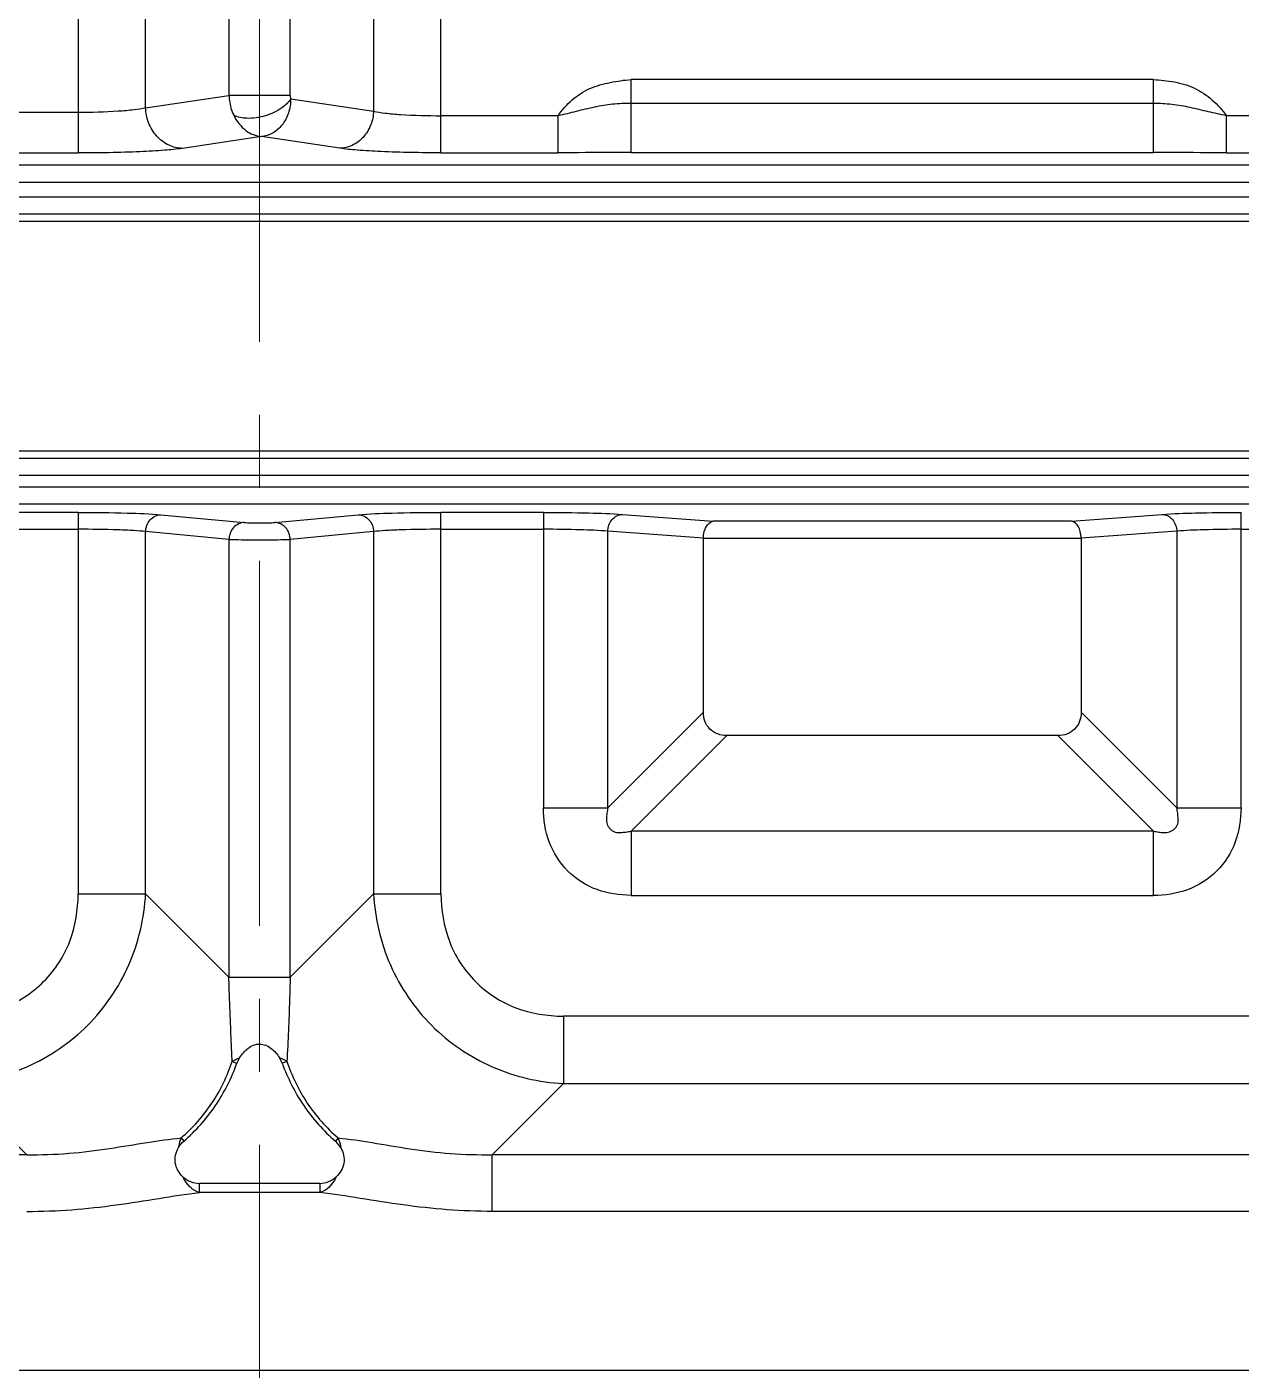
# Model space of a CAD drawing. Header units: millimetres. Extents: x -174 to 1895, y -261 to 458.
# Drawn here: x 151.34 to 187.47, y 143.52 to 183.48 of the extents above; entities that cross this region are included whole.
import ezdxf

# ---------------------------------------------------------------- set-up
doc = ezdxf.new("R2010")
doc.units = ezdxf.units.MM
doc.header["$LTSCALE"] = 16.335
doc.linetypes.add('CENTER', pattern=[0.6, 0.375, -0.075, 0.075, -0.075])
doc.layers.add('202', color=7, linetype='CONTINUOUS')
doc.layers.add('center', color=1, linetype='CENTER', lineweight=9)

msp = doc.modelspace()

# ---------------------------------------------------------------- linework, layer by layer
at = {"layer": '202', "color": 7, "linetype": 'Continuous'}
for p, q in [((152.873, 194.598), (152.873, 179.726)), ((163.662, 179.732), (163.662, 194.597)), ((154.877, 181.067), (154.877, 193.36)), ((161.658, 193.36), (161.658, 180.969)), ((157.356, 192.988), (157.356, 181.438)), ((159.178, 181.438), (159.178, 192.988)), ((169.323, 179.744), (169.323, 181.911)), ((184.859, 181.911), (169.323, 181.911)), ((184.858, 179.744), (184.859, 181.911)), ((154.877, 181.067), (157.356, 181.438)), ((159.178, 181.438), (157.356, 181.438)), ((159.192, 181.339), (161.658, 180.969)), ((184.859, 181.201), (169.323, 181.201)), ((152.873, 180.929), (149.317, 180.929)), ((167.15, 180.834), (163.662, 180.834)), ((187.033, 179.732), (187.033, 180.834)), ((189.762, 180.834), (187.033, 180.834)), ((158.321, 180.216), (155.97, 179.864)), ((160.656, 179.866), (158.321, 180.216)), ((149.321, 179.726), (152.876, 179.726)), ((163.661, 179.732), (167.145, 179.732)), ((169.324, 179.744), (184.859, 179.744)), ((187.036, 179.732), (189.758, 179.732)), ((221.582, 179.359), (114.924, 179.359)), ((114.924, 178.858), (221.582, 178.858)), ((221.582, 178.415), (93.666, 178.415)), ((94.17, 177.913), (221.582, 177.913)), ((221.582, 177.686), (93.993, 177.686)), ((93.993, 170.867), (221.582, 170.867)), ((221.582, 170.64), (94.17, 170.64)), ((93.666, 170.139), (221.582, 170.139)), ((111.166, 169.798), (221.582, 169.792)), ((114.924, 169.29), (221.582, 169.29)), ((152.873, 169.033), (149.822, 169.033)), ((152.873, 169.033), (152.873, 157.687)), ((155.332, 168.965), (157.812, 168.733)), ((158.723, 168.733), (161.202, 168.965)), ((166.713, 169.033), (163.661, 169.033)), ((163.662, 157.687), (163.662, 169.033)), ((166.712, 169.033), (166.712, 160.246)), ((169.062, 168.974), (171.76, 168.77)), ((182.422, 168.77), (171.76, 168.77)), ((182.422, 168.77), (185.121, 168.974)), ((187.47, 160.247), (187.47, 169.033)), ((149.822, 168.531), (152.873, 168.531)), ((154.877, 157.687), (154.877, 168.463)), ((157.356, 168.231), (154.877, 168.463)), ((161.658, 168.463), (159.178, 168.231)), ((161.658, 168.463), (161.658, 157.687)), ((163.662, 168.531), (166.712, 168.531)), ((168.627, 160.247), (168.627, 168.472)), ((171.47, 168.263), (168.627, 168.472)), ((171.47, 163.09), (171.47, 168.263)), ((171.47, 168.263), (182.712, 168.263)), ((185.556, 168.472), (182.712, 168.263)), ((182.712, 168.263), (182.712, 163.09)), ((185.556, 168.472), (185.556, 160.247)), ((187.47, 168.531), (189.325, 168.531)), ((157.356, 168.231), (157.356, 155.207)), ((159.178, 155.207), (159.178, 168.231)), ((168.627, 160.247), (171.47, 163.09)), ((182.712, 163.09), (185.556, 160.247)), ((172.167, 162.394), (169.323, 159.551)), ((182.016, 162.394), (172.167, 162.394)), ((184.859, 159.551), (182.016, 162.394)), ((166.712, 160.247), (168.627, 160.247)), ((185.556, 160.247), (187.47, 160.247)), ((169.323, 159.551), (169.323, 157.636)), ((184.859, 159.551), (169.323, 159.551)), ((184.859, 157.636), (184.859, 159.551)), ((152.873, 157.687), (154.877, 157.687)), ((154.877, 157.687), (157.356, 155.207)), ((159.178, 155.207), (161.658, 157.687)), ((161.658, 157.687), (163.662, 157.687)), ((169.323, 157.636), (184.859, 157.636)), ((157.356, 155.207), (159.178, 155.207)), ((167.305, 154.043), (167.305, 152.04)), ((254.754, 154.043), (167.305, 154.043)), ((157.454, 152.7), (157.593, 152.651)), ((159.08, 152.7), (158.941, 152.65)), ((151.343, 149.926), (149.229, 152.04)), ((167.305, 152.04), (165.191, 149.926)), ((167.305, 152.04), (254.754, 152.04)), ((155.932, 150.425), (156.012, 150.331)), ((160.603, 150.425), (160.522, 150.331)), ((151.343, 149.926), (92.934, 149.926)), ((165.191, 148.237), (165.191, 149.926)), ((256.868, 149.926), (165.191, 149.926)), ((156.478, 148.801), (156.478, 149.073)), ((160.057, 149.073), (156.478, 149.073)), ((160.056, 149.073), (160.056, 148.801)), ((160.056, 148.801), (156.479, 148.801)), ((256.868, 148.237), (165.191, 148.237)), ((97.662, 143.516), (218.87, 143.516))]:
    msp.add_line(p, q, dxfattribs=at)
for centre, radius, start, end in [((158.279, 152.402), 0.729, 146.1237, 160.2833), ((158.267, 152.409), 0.715, 19.6788, 33.898), ((160.056, 149.788), 0.715, 29.148, 49.3585), ((156.478, 149.788), 0.715, 226.6158, 269.9841), ((160.056, 149.788), 0.715, 270.0574, 313.3777)]:
    msp.add_arc(centre, radius, start, end, dxfattribs=at)
for points, knots in [([(167.15, 180.834), (167.264, 181.011), (167.552, 181.323), (168.082, 181.68), (168.699, 181.834), (169.114, 181.896), (169.323, 181.911)], [0, 0, 0, 0, 0.249997, 0.499916, 0.750017, 1, 1, 1, 1]), ([(184.859, 181.911), (185.069, 181.898), (185.489, 181.863), (186.1, 181.679), (186.631, 181.323), (186.909, 181.003), (187.033, 180.834)], [0, 0, 0, 0, 0.250454, 0.499979, 0.749917, 1, 1, 1, 1]), ([(157.356, 181.438), (157.358, 181.387), (157.373, 181.184), (157.433, 180.984), (157.5, 180.848)], [0, 0, 0, 0, 0.252529, 1, 1, 1, 1]), ([(154.877, 181.067), (154.765, 181.041), (154.493, 181), (153.825, 180.943), (153.27, 180.929), (152.873, 180.929)], [0, 0, 0, 0, 0.171635, 0.408242, 1, 1, 1, 1]), ([(155.97, 179.864), (155.834, 179.868), (155.546, 179.938), (155.182, 180.212), (154.94, 180.613), (154.881, 180.919), (154.877, 181.067)], [0, 0, 0, 0, 0.228986, 0.484832, 0.75013, 1, 1, 1, 1]), ([(159.192, 181.339), (159.128, 181.232), (158.896, 181.017), (158.441, 180.81), (157.942, 180.73), (157.616, 180.786), (157.5, 180.848)], [0, 0, 0, 0, 0.199462, 0.491007, 0.789929, 1, 1, 1, 1]), ([(159.192, 181.339), (159.193, 181.196), (159.149, 180.915), (158.959, 180.552), (158.673, 180.296), (158.436, 180.223), (158.321, 180.216)], [0, 0, 0, 0, 0.275887, 0.537823, 0.778074, 1, 1, 1, 1]), ([(169.323, 181.202), (169.139, 181.204), (168.769, 181.187), (168.223, 181.095), (167.686, 180.962), (167.328, 180.873), (167.148, 180.833)], [0, 0, 0, 0, 0.250412, 0.500243, 0.749912, 1, 1, 1, 1]), ([(187.033, 180.834), (186.853, 180.874), (186.493, 180.95), (186.046, 181.059), (185.686, 181.134), (185.32, 181.183), (185.044, 181.196), (184.859, 181.202)], [0, 0, 0, 0, 0.250053, 0.499822, 0.624576, 0.749491, 1, 1, 1, 1]), ([(157.5, 180.848), (157.543, 180.757), (157.648, 180.592), (157.901, 180.335), (158.156, 180.227), (158.321, 180.216)], [0, 0, 0, 0, 0.279088, 0.540065, 1, 1, 1, 1]), ([(161.658, 180.969), (161.654, 180.833), (161.599, 180.553), (161.378, 180.186), (161.044, 179.934), (160.78, 179.87), (160.656, 179.866)], [0, 0, 0, 0, 0.249866, 0.515165, 0.771013, 1, 1, 1, 1]), ([(161.658, 180.969), (161.77, 180.944), (162.042, 180.905), (162.709, 180.849), (163.265, 180.835), (163.662, 180.835)], [0, 0, 0, 0, 0.171585, 0.408239, 1, 1, 1, 1]), ([(167.144, 179.732), (167.146, 179.768), (167.145, 179.891), (167.149, 180.258), (167.148, 180.589), (167.148, 180.834)], [0, 0, 0, 0, 0.097432, 0.335252, 1, 1, 1, 1]), ([(155.97, 179.864), (155.795, 179.838), (155.376, 179.798), (154.345, 179.74), (153.488, 179.726), (152.876, 179.726)], [0, 0, 0, 0, 0.170921, 0.407587, 1, 1, 1, 1]), ([(163.661, 179.732), (163.067, 179.732), (162.235, 179.746), (161.233, 179.802), (160.825, 179.841), (160.656, 179.866)], [0, 0, 0, 0, 0.592379, 0.82909, 1, 1, 1, 1]), ([(169.324, 179.744), (169.142, 179.744), (168.415, 179.742), (167.689, 179.733), (167.145, 179.732)], [0, 0, 0, 0, 0.250669, 1, 1, 1, 1]), ([(187.036, 179.732), (186.843, 179.732), (186.117, 179.735), (185.392, 179.744), (184.859, 179.744)], [0, 0, 0, 0, 0.265855, 1, 1, 1, 1]), ([(152.873, 169.033), (153.359, 169.033), (154.179, 169.023), (155, 168.995), (155.332, 168.965)], [0, 0, 0, 0, 0.592901, 1, 1, 1, 1]), ([(154.877, 168.463), (154.878, 168.525), (154.905, 168.653), (155.027, 168.87), (155.215, 168.963), (155.332, 168.965)], [0, 0, 0, 0, 0.254958, 0.520475, 1, 1, 1, 1]), ([(157.812, 168.733), (157.694, 168.73), (157.506, 168.638), (157.385, 168.421), (157.357, 168.293), (157.356, 168.231)], [0, 0, 0, 0, 0.479524, 0.74504, 1, 1, 1, 1]), ([(157.812, 168.733), (157.874, 168.727), (158.026, 168.722), (158.267, 168.719), (158.508, 168.722), (158.66, 168.727), (158.723, 168.733)], [0, 0, 0, 0, 0.205982, 0.500077, 0.794114, 1, 1, 1, 1]), ([(159.178, 168.231), (159.177, 168.293), (159.15, 168.421), (159.028, 168.638), (158.84, 168.73), (158.723, 168.733)], [0, 0, 0, 0, 0.25496, 0.520476, 1, 1, 1, 1]), ([(161.202, 168.965), (161.535, 168.995), (162.355, 169.023), (163.175, 169.033), (163.661, 169.033)], [0, 0, 0, 0, 0.407088, 1, 1, 1, 1]), ([(161.202, 168.965), (161.32, 168.963), (161.508, 168.87), (161.63, 168.653), (161.657, 168.525), (161.658, 168.463)], [0, 0, 0, 0, 0.479525, 0.745042, 1, 1, 1, 1]), ([(166.713, 169.033), (167.165, 169.033), (167.949, 169.024), (168.732, 168.999), (169.062, 168.974)], [0, 0, 0, 0, 0.577249, 1, 1, 1, 1]), ([(168.627, 168.472), (168.628, 168.534), (168.654, 168.661), (168.769, 168.875), (168.949, 168.971), (169.062, 168.974)], [0, 0, 0, 0, 0.259809, 0.527886, 1, 1, 1, 1]), ([(171.469, 168.263), (171.47, 168.33), (171.493, 168.522), (171.626, 168.76), (171.76, 168.77)], [0, 0, 0, 0, 0.335388, 1, 1, 1, 1]), ([(182.71, 168.263), (182.709, 168.33), (182.693, 168.458), (182.622, 168.649), (182.503, 168.764), (182.422, 168.77)], [0, 0, 0, 0, 0.327157, 0.609902, 1, 1, 1, 1]), ([(185.12, 168.974), (185.234, 168.971), (185.414, 168.875), (185.528, 168.661), (185.554, 168.534), (185.556, 168.472)], [0, 0, 0, 0, 0.472112, 0.74019, 1, 1, 1, 1]), ([(185.121, 168.974), (185.451, 168.999), (186.235, 169.024), (187.018, 169.033), (187.47, 169.033)], [0, 0, 0, 0, 0.422798, 1, 1, 1, 1]), ([(154.877, 168.463), (154.763, 168.476), (154.491, 168.495), (153.823, 168.525), (153.269, 168.531), (152.873, 168.531)], [0, 0, 0, 0, 0.171081, 0.407491, 1, 1, 1, 1]), ([(163.662, 168.531), (163.265, 168.531), (162.711, 168.525), (162.043, 168.495), (161.771, 168.476), (161.658, 168.463)], [0, 0, 0, 0, 0.59251, 0.828921, 1, 1, 1, 1]), ([(168.627, 168.472), (168.358, 168.497), (167.719, 168.522), (167.081, 168.531), (166.712, 168.531)], [0, 0, 0, 0, 0.422869, 1, 1, 1, 1]), ([(187.47, 168.531), (187.102, 168.531), (186.463, 168.522), (185.825, 168.497), (185.556, 168.472)], [0, 0, 0, 0, 0.577133, 1, 1, 1, 1]), ([(157.356, 168.231), (157.48, 168.225), (157.784, 168.22), (158.267, 168.217), (158.751, 168.22), (159.055, 168.225), (159.178, 168.231)], [0, 0, 0, 0, 0.203642, 0.499996, 0.796353, 1, 1, 1, 1]), ([(172.167, 162.394), (172.075, 162.394), (171.89, 162.423), (171.65, 162.574), (171.499, 162.813), (171.47, 162.999), (171.47, 163.09)], [0, 0, 0, 0, 0.250253, 0.500163, 0.750069, 1, 1, 1, 1]), ([(182.712, 163.09), (182.712, 162.999), (182.683, 162.813), (182.532, 162.574), (182.293, 162.423), (182.108, 162.394), (182.016, 162.394)], [0, 0, 0, 0, 0.250253, 0.500163, 0.750069, 1, 1, 1, 1]), ([(169.323, 157.636), (168.98, 157.648), (168.283, 157.737), (167.384, 158.31), (166.817, 159.207), (166.714, 159.903), (166.712, 160.246)], [0, 0, 0, 0, 0.250434, 0.500123, 0.749963, 1, 1, 1, 1]), ([(168.627, 160.247), (168.618, 160.193), (168.6, 160.087), (168.581, 159.925), (168.595, 159.757), (168.673, 159.631), (168.764, 159.558), (168.841, 159.518), (168.923, 159.505), (169.03, 159.513), (169.164, 159.521), (169.27, 159.541), (169.323, 159.551)], [0, 0, 0, 0, 0.124305, 0.244951, 0.369546, 0.499935, 0.567809, 0.633767, 0.694958, 0.755003, 0.875932, 1, 1, 1, 1]), ([(184.859, 159.551), (184.913, 159.541), (185.019, 159.524), (185.181, 159.505), (185.349, 159.519), (185.475, 159.597), (185.549, 159.687), (185.589, 159.764), (185.601, 159.847), (185.594, 159.953), (185.585, 160.087), (185.565, 160.193), (185.556, 160.247)], [0, 0, 0, 0, 0.124305, 0.244951, 0.369546, 0.499935, 0.567809, 0.633767, 0.694958, 0.755003, 0.875932, 1, 1, 1, 1]), ([(187.47, 160.247), (187.458, 159.903), (187.37, 159.206), (186.796, 158.307), (185.899, 157.74), (185.203, 157.637), (184.859, 157.636)], [0, 0, 0, 0, 0.250432, 0.500122, 0.749962, 1, 1, 1, 1]), ([(149.229, 152.04), (149.953, 152.079), (151.402, 152.418), (153.246, 153.671), (154.499, 155.514), (154.837, 156.963), (154.877, 157.687)], [0, 0, 0, 0, 0.24959, 0.500029, 0.75045, 1, 1, 1, 1]), ([(149.229, 154.043), (149.707, 154.058), (150.677, 154.194), (151.914, 155.003), (152.722, 156.24), (152.859, 157.209), (152.873, 157.687)], [0, 0, 0, 0, 0.250219, 0.500067, 0.749841, 1, 1, 1, 1]), ([(161.658, 157.687), (161.697, 156.963), (162.036, 155.514), (163.289, 153.671), (165.132, 152.418), (166.581, 152.079), (167.305, 152.04)], [0, 0, 0, 0, 0.24959, 0.500029, 0.75045, 1, 1, 1, 1]), ([(163.662, 157.687), (163.676, 157.209), (163.812, 156.24), (164.621, 155.003), (165.858, 154.194), (166.827, 154.057), (167.305, 154.043)], [0, 0, 0, 0, 0.250219, 0.500067, 0.749841, 1, 1, 1, 1]), ([(157.454, 152.7), (157.44, 152.894), (157.423, 153.292), (157.402, 153.905), (157.375, 154.547), (157.356, 154.984), (157.356, 155.207)], [0, 0, 0, 0, 0.23192, 0.476938, 0.733087, 1, 1, 1, 1]), ([(159.178, 155.207), (159.173, 154.984), (159.148, 154.148), (159.112, 153.312), (159.08, 152.7)], [0, 0, 0, 0, 0.266957, 1, 1, 1, 1]), ([(157.674, 152.809), (157.743, 152.912), (157.865, 153.058), (158.079, 153.193), (158.268, 153.23), (158.456, 153.192), (158.67, 153.058), (158.792, 152.911), (158.861, 152.808)], [0, 0, 0, 0, 0.249371, 0.375326, 0.499913, 0.625869, 0.750794, 1, 1, 1, 1]), ([(155.932, 150.425), (156.282, 150.724), (156.901, 151.424), (157.307, 152.264), (157.454, 152.7)], [0, 0, 0, 0, 0.499984, 1, 1, 1, 1]), ([(157.454, 152.7), (157.469, 152.71), (157.539, 152.754), (157.614, 152.787), (157.673, 152.808)], [0, 0, 0, 0, 0.223643, 1, 1, 1, 1]), ([(158.861, 152.808), (158.883, 152.8), (158.959, 152.771), (159.032, 152.733), (159.08, 152.7)], [0, 0, 0, 0, 0.28368, 1, 1, 1, 1]), ([(159.08, 152.7), (159.227, 152.264), (159.633, 151.424), (160.252, 150.724), (160.603, 150.425)], [0, 0, 0, 0, 0.500016, 1, 1, 1, 1]), ([(156.012, 150.331), (156.37, 150.638), (157.006, 151.351), (157.434, 152.204), (157.593, 152.648)], [0, 0, 0, 0, 0.499944, 1, 1, 1, 1]), ([(158.941, 152.65), (159.1, 152.206), (159.527, 151.352), (160.164, 150.638), (160.522, 150.331)], [0, 0, 0, 0, 0.500061, 1, 1, 1, 1]), ([(151.343, 149.926), (151.76, 149.919), (152.584, 149.946), (153.777, 150.1), (154.883, 150.288), (155.594, 150.389), (155.932, 150.425)], [0, 0, 0, 0, 0.270933, 0.534083, 0.779832, 1, 1, 1, 1]), ([(155.932, 150.425), (155.922, 150.403), (155.886, 150.309), (155.863, 150.211), (155.852, 150.135)], [0, 0, 0, 0, 0.238487, 1, 1, 1, 1]), ([(160.603, 150.425), (160.941, 150.392), (161.653, 150.282), (162.76, 150.089), (163.952, 149.943), (164.775, 149.919), (165.191, 149.926)], [0, 0, 0, 0, 0.220604, 0.46696, 0.729514, 1, 1, 1, 1]), ([(160.603, 150.425), (160.613, 150.403), (160.649, 150.31), (160.671, 150.212), (160.682, 150.137)], [0, 0, 0, 0, 0.238546, 1, 1, 1, 1]), ([(155.987, 149.268), (155.93, 149.323), (155.826, 149.446), (155.744, 149.675), (155.754, 149.918), (155.815, 150.068), (155.853, 150.137)], [0, 0, 0, 0, 0.250125, 0.499922, 0.749909, 1, 1, 1, 1]), ([(160.681, 150.137), (160.72, 150.067), (160.781, 149.918), (160.791, 149.675), (160.709, 149.446), (160.605, 149.322), (160.547, 149.268)], [0, 0, 0, 0, 0.250105, 0.500061, 0.74989, 1, 1, 1, 1]), ([(156.478, 148.801), (156.43, 148.812), (156.213, 148.902), (156.065, 149.105), (155.987, 149.268)], [0, 0, 0, 0, 0.216197, 1, 1, 1, 1]), ([(160.548, 149.268), (160.519, 149.208), (160.406, 149.01), (160.215, 148.837), (160.056, 148.801)], [0, 0, 0, 0, 0.289829, 1, 1, 1, 1]), ([(151.343, 148.237), (151.79, 148.238), (152.679, 148.271), (153.99, 148.419), (155.251, 148.623), (156.076, 148.754), (156.479, 148.801)], [0, 0, 0, 0, 0.259144, 0.515364, 0.765046, 1, 1, 1, 1]), ([(165.191, 148.237), (164.745, 148.238), (163.856, 148.272), (162.545, 148.42), (161.284, 148.622), (160.458, 148.753), (160.056, 148.801)], [0, 0, 0, 0, 0.259133, 0.515316, 0.765097, 1, 1, 1, 1])]:
    msp.add_open_spline(points, degree=3, knots=knots, dxfattribs=at)
for points in [[(159.178, 181.438), (159.178, 181.405), (159.183, 181.371), (159.192, 181.339)], [(155.853, 150.137), (155.894, 150.21), (155.949, 150.276), (156.012, 150.331)]]:
    msp.add_open_spline(points, degree=3, dxfattribs=at)
at = {"layer": 'center', "color": 1, "linetype": 'CENTER', "ltscale": 1.772635}
msp.add_line((158.267, 52.497), (158.267, 337.497), dxfattribs=at)

doc.saveas('drawing.dxf')
